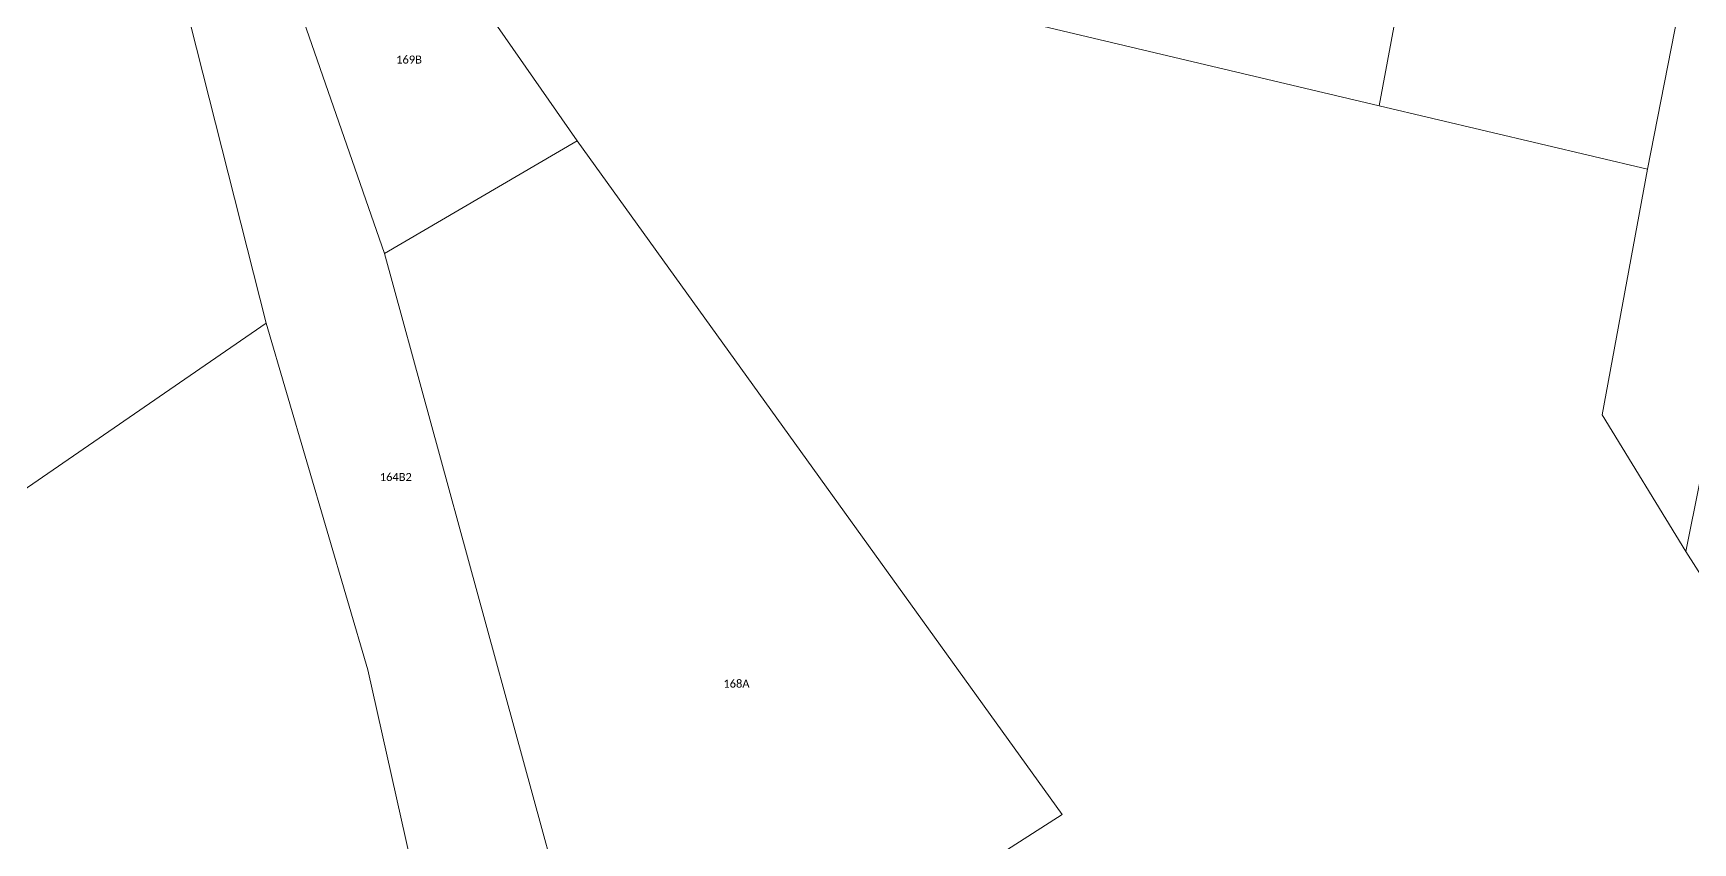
# Model space of a CAD drawing. Header units: metres. Extents: x 113120 to 240396, y 120329 to 242116.
# Drawn here: x 113686.8 to 113852.7, y 121497.3 to 121578.2 of the extents above; entities that cross this region are included whole.
import ezdxf

# ---------------------------------------------------------------- set-up
doc = ezdxf.new("R2010")
doc.units = ezdxf.units.M
doc.header["$LTSCALE"] = 3
doc.layers.add('Bpn_CaPa', color=78, linetype='Continuous', lineweight=0)
doc.layers.add('Bpt_CaNu', color=7, linetype='Continuous', lineweight=0)
doc.styles.add('Legend', font='')
doc.styles.get('Legend').set_extended_font_data('Calibri')

msp = doc.modelspace()

# ---------------------------------------------------------------- linework, layer by layer
at = {"layer": 'Bpn_CaPa'}
for points in [[(113827.88, 121606.18), (113829.03, 121605.94), (113828.07, 121601.55), (113846.39, 121597.82), (113847.35, 121602.21), (113845.41, 121602.61), (113851, 121630.24), (113852.52, 121637.74), (113854.21, 121646.06), (113855.33, 121651.59), (113855.59, 121652.86), (113865.08, 121650.89), (113863.79, 121644.29), (113861.3, 121631.59), (113848.16, 121564.62), (113821.33, 121570.94), (113827.88, 121606.18)], [(113851.97, 121526.4), (113843.63, 121540.08), (113848.16, 121564.62), (113861.3, 121631.59), (113863.79, 121644.29), (113865.08, 121650.89), (113870.81, 121649.71), (113870.44, 121648.1), (113876.24, 121646.86), (113872.47, 121628.39), (113871.17, 121621.92), (113869.95, 121615.79), (113851.97, 121526.4)], [(113857.7, 121517.48), (113851.97, 121526.4), (113869.95, 121615.79), (113871.17, 121621.92), (113872.47, 121628.39), (113876.24, 121646.86), (113876.5, 121648.52), (113883.18, 121647.14), (113882.84, 121645.45), (113880.9, 121635.6), (113879.9, 121630.53), (113878.85, 121625.18), (113857.7, 121517.48)], [(113741.16, 121567.46), (113721.9, 121556.21), (113704.96, 121604.9), (113706.9, 121606.32), (113710.8, 121596.98), (113722.39, 121594.42), (113741.16, 121567.46)], [(113671.7, 121583.07), (113688.93, 121594.93), (113695.79, 121599.66), (113697.78, 121601.03), (113701.2, 121584.24), (113710.05, 121549.22), (113661.36, 121515.72), (113633.12, 121555.71), (113671.7, 121583.07)], [(113745.07, 121471.58), (113721.9, 121556.21), (113741.16, 121567.46), (113789.65, 121500.12), (113745.07, 121471.58)]]:
    msp.add_lwpolyline(points, close=True, dxfattribs=at)
for points in [[(113827.88, 121606.18), (113821.33, 121570.94), (113762.89, 121584.81)], [(113704.96, 121604.9), (113721.9, 121556.21), (113745.07, 121471.58)], [(113729.76, 121472.06), (113720.24, 121514.6), (113710.05, 121549.22), (113701.2, 121584.24)], [(113586.43, 121464.53), (113661.36, 121515.72), (113710.05, 121549.22), (113720.24, 121514.6), (113729.76, 121472.06)]]:
    msp.add_lwpolyline(points, dxfattribs=at)

# ---------------------------------------------------------------- texts
at = {"layer": 'Bpt_CaNu', "char_height": 0.8, "attachment_point": 7, "style": 'Legend'}
for s, insert in [('169B', (113723.06, 121575.17)), ('164B2', (113721.42, 121533.45)), ('168A', (113755.77, 121512.8))]:
    msp.add_mtext(s, dxfattribs=dict(at, insert=insert))

doc.saveas('drawing.dxf')
